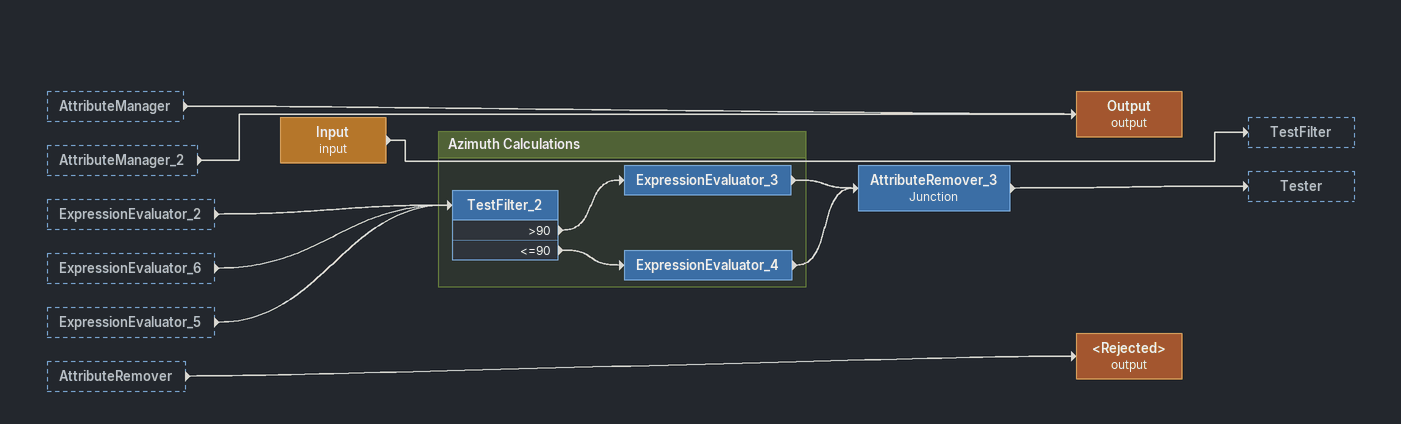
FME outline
AttributeManager [outside]
    -> Output (output)
AttributeManager_2 [outside]
    -> Output (output)
ExpressionEvaluator_2 [outside]
    -> TestFilter_2
ExpressionEvaluator_6 [outside]
    -> TestFilter_2
ExpressionEvaluator_5 [outside]
    -> TestFilter_2
AttributeRemover [outside]
    -> <Rejected> (output)
Input (input)
    -> TestFilter
AttributeRemover_3: Junction
    -> Tester
Output (output)
<Rejected> (output)

Bookmark: Azimuth Calculations
TestFilter_2
    >90 -> ExpressionEvaluator_3
    <=90 -> ExpressionEvaluator_4
ExpressionEvaluator_3
    -> AttributeRemover_3
ExpressionEvaluator_4
    -> AttributeRemover_3
